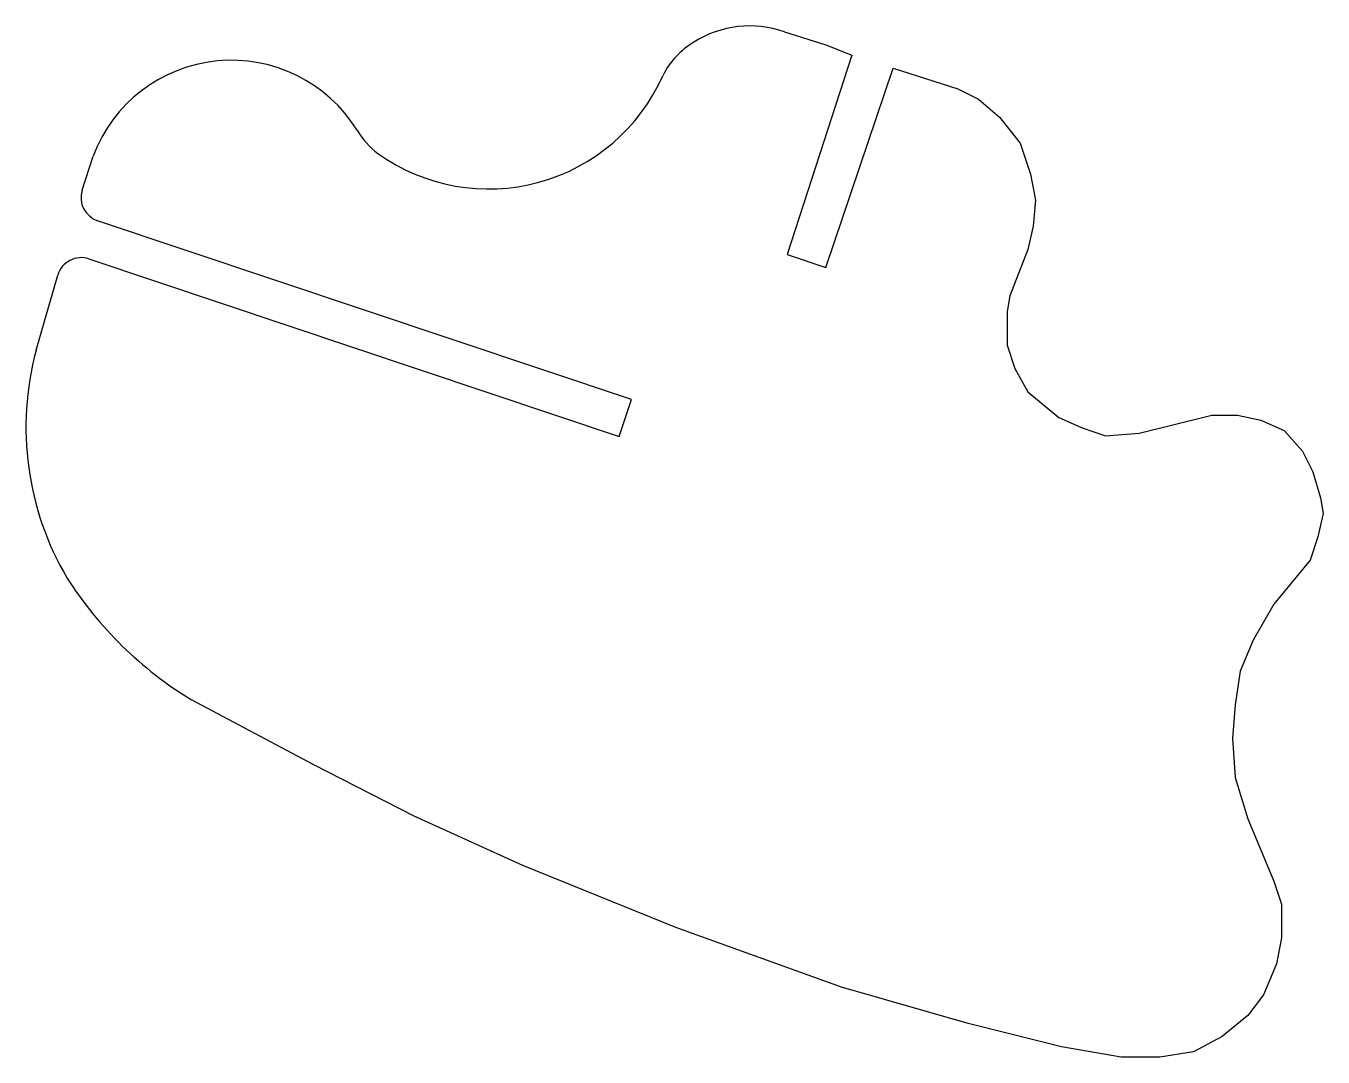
# Model space of a CAD drawing. Extents: x 0 to 53.2, y 0 to 42.3.
import ezdxf

# ---------------------------------------------------------------- set-up
doc = ezdxf.new("R2010")
doc.units = 0
doc.layers.add('WHITE', color=7, linetype='CONTINUOUS')

msp = doc.modelspace()

# ---------------------------------------------------------------- linework, layer by layer
at = {"layer": 'WHITE', "linetype": 'CONTINUOUS'}
for p, q in [((31.120938, 42.075), (32.820938, 41.54375)), ((32.820938, 41.54375), (33.883438, 41.11875)), ((33.883438, 41.11875), (31.227188, 32.9375)), ((32.820938, 32.40625), (35.583438, 40.5875)), ((35.583438, 40.5875), (38.239688, 39.7375)), ((38.239688, 39.7375), (39.089688, 39.3125)), ((39.089688, 39.3125), (39.939688, 38.56875)), ((39.939688, 38.56875), (40.789688, 37.50625)), ((40.789688, 37.50625), (41.214688, 36.23125)), ((2.3071, 35.576151), (2.752188, 36.975)), ((41.214688, 36.23125), (41.427188, 35.16875)), ((41.427188, 35.16875), (41.320938, 34.10625)), ((24.852188, 26.9875), (2.942475, 34.324706)), ((41.320938, 34.10625), (41.108438, 33.15)), ((41.108438, 33.15), (40.364688, 31.2375)), ((2.584609, 32.757216), (24.346223, 25.469605)), ((31.227188, 32.9375), (32.820938, 32.40625)), ((0.414688, 29.00625), (1.306494, 32.087033)), ((40.364688, 31.2375), (40.258438, 30.6)), ((40.258438, 30.6), (40.258438, 29.21875)), ((40.258438, 29.21875), (40.577188, 28.2625)), ((40.577188, 28.2625), (41.108438, 27.30625)), ((41.108438, 27.30625), (42.383438, 26.24375)), ((24.346223, 25.469605), (24.852188, 26.9875)), ((42.383438, 26.24375), (43.339688, 25.81875)), ((45.677188, 25.60625), (48.652188, 26.35)), ((48.652188, 26.35), (49.714688, 26.35)), ((49.714688, 26.35), (50.670938, 26.1375)), ((50.670938, 26.1375), (51.627188, 25.7125)), ((43.339688, 25.81875), (44.295938, 25.5)), ((44.295938, 25.5), (45.677188, 25.60625)), ((51.627188, 25.7125), (52.370938, 24.8625)), ((52.370938, 24.8625), (52.795938, 24.0125)), ((52.795938, 24.0125), (53.114688, 22.95)), ((53.114688, 22.95), (53.220938, 22.3125)), ((53.220938, 22.3125), (53.008438, 21.35625)), ((53.008438, 21.35625), (52.689688, 20.4)), ((52.689688, 20.4), (51.202188, 18.59375)), ((51.202188, 18.59375), (50.352188, 17.10625)), ((50.352188, 17.10625), (49.820938, 15.83125)), ((49.820938, 15.83125), (49.608438, 14.45)), ((11.783438, 12.00625), (6.789688, 14.6625)), ((49.608438, 14.45), (49.502188, 13.06875)), ((49.502188, 13.06875), (49.608438, 11.475)), ((15.927188, 9.88125), (11.783438, 12.00625)), ((49.608438, 11.475), (50.139688, 9.775)), ((20.389688, 7.8625), (15.927188, 9.88125)), ((50.139688, 9.775), (51.202188, 7.225)), ((26.658438, 5.3125), (20.389688, 7.8625)), ((51.202188, 7.225), (51.520938, 6.26875)), ((51.520938, 6.26875), (51.520938, 4.8875)), ((33.458438, 2.86875), (26.658438, 5.3125)), ((51.520938, 4.8875), (51.308438, 3.825)), ((51.308438, 3.825), (50.777188, 2.55)), ((38.664688, 1.38125), (33.458438, 2.86875)), ((50.777188, 2.55), (50.139688, 1.7)), ((50.139688, 1.7), (49.077188, 0.85)), ((42.489688, 0.425), (38.664688, 1.38125)), ((49.077188, 0.85), (47.908438, 0.2125)), ((44.933438, 0), (42.489688, 0.425)), ((46.527188, 0), (44.933438, 0)), ((47.908438, 0.2125), (46.527188, 0))]:
    msp.add_line(p, q, dxfattribs=at)
for centre, radius, start, end in [((29.697865, 38.044863), 4.274008, 70.551466, 122.488138), ((29.059417, 38.841164), 3.261283, 120.540836, 154.040384), ((8.43191, 34.844336), 6.066216, 31.761523, 159.437156), ((18.981467, 43.448894), 7.821422, -125.498702, -23.991061), ((16.402016, 39.681444), 3.257566, -149.691611, -127.04131), ((3.260026, 35.272948), 1, 162.349876, 251.485141), ((2.267058, 31.808974), 1, 71.485141, 163.855661), ((12.203912, 25.85194), 12.203912, 165.020873, 210.509459), ((15.042698, 28.192236), 15.848215, -147.411026, -121.382792)]:
    msp.add_arc(centre, radius, start, end, dxfattribs=at)

doc.saveas('drawing.dxf')
